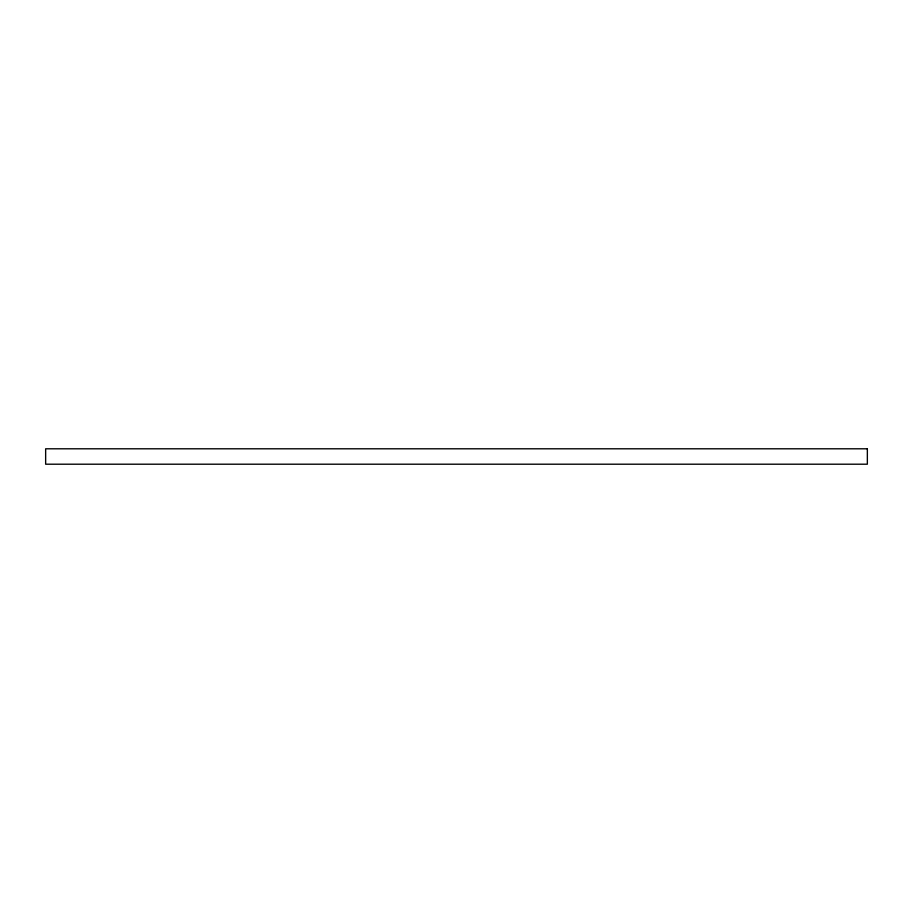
<?xml version="1.0" encoding="UTF-8"?>
<svg xmlns="http://www.w3.org/2000/svg" width="913" height="913" viewBox="0 0 913 913"><rect width="100%" height="100%" fill="white"/><g stroke="black" fill="none" stroke-linecap="round" stroke-linejoin="round"><path stroke-width="1.37" d="M867.35 448.797L45.65 448.797L45.65 464.203L867.35 464.203L867.35 448.797"/></g></svg>
